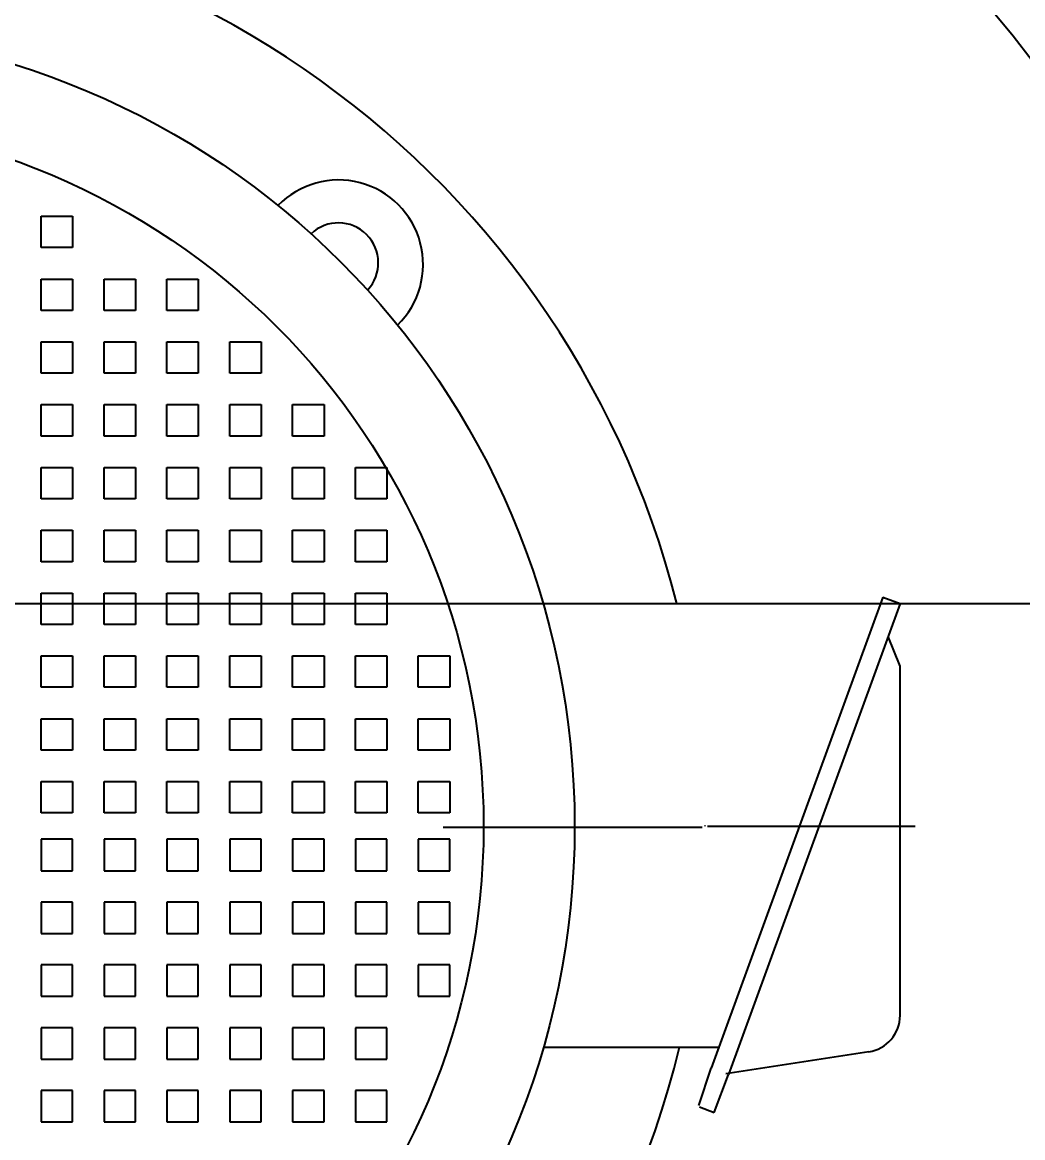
# Model space of a CAD drawing. Header units: millimetres. Extents: x 0 to 29400, y 0 to 20790.
# Drawn here: x 17979.9 to 18115.2, y 11436.7 to 11587.6 of the extents above; entities that cross this region are included whole.
import ezdxf

# ---------------------------------------------------------------- set-up
doc = ezdxf.new("R2010")
doc.units = ezdxf.units.MM
doc.header["$LTSCALE"] = 700
doc.linetypes.add('G', pattern=[2, 1.25, -0.25, 0.25, -0.25])
for name, color, linetype in [('01', 7, 'Continuous'), ('05', 142, 'G'), ('08', 1, 'Continuous')]:
    doc.layers.add(name, color=color, linetype=linetype)
doc.styles.get("Standard").update_dxf_attribs({"font": 'FZYTK.TTF', "width": 0.707})
doc.dimstyles.new('INTE', dxfattribs={"dimscale": 70, "dimtxt": 3.5, "dimasz": 3, "dimexe": 3, "dimexo": 0, "dimgap": 1, "dimtad": 1, "dimdec": 0, "dimdsep": 46, "dimtxsty": 'Standard', "dimcen": 0, "dimclrd": 1, "dimclre": 1, "dimclrt": 3, "dimaunit": 1, "dimadec": 0, "dimazin": 0, "dimtfac": 1, "dimtdec": 0, "dimtmove": 0, "dimatfit": 0, "dimfxl": 1, "dimarcsym": 0})

# ---------------------------------------------------------------- blocks, each defined once
blk = doc.blocks.new('*D847')
at = {"layer": '08', "color": 1, "lineweight": -2}
for p, q in [((19345.33, 16880.98), (25222.23, 16880.98)), ((25012.23, 7692.98), (25012.23, 16670.98)), ((14962.64, 7482.98), (25222.23, 7482.98))]:
    blk.add_line(p, q, dxfattribs=at)
at = {"layer": '08', "color": 1}
for points in [[(24977.23, 16670.98), (25047.23, 16670.98), (25012.23, 16880.98)], [(24977.23, 7692.98), (25047.23, 7692.98), (25012.23, 7482.98)]]:
    blk.add_solid(points, dxfattribs=at)
at = {"layer": 'DEFPOINTS', "color": 0}
for p in [(19345.33, 16880.98), (25012.23, 16880.98), (14962.64, 7482.98)]:
    blk.add_point(p, dxfattribs=at)
at = {"layer": '08', "color": 3, "insert": (24783.71, 12181.98), "char_height": 245, "attachment_point": 5, "rotation": 90}
blk.add_mtext('{\\fArial|b0|i0|c204|p34;Внешняя сторона кузова\\Fisocp,intecad|c134;9398}', dxfattribs=at)
blk = doc.blocks.new('*D854')
at = {"layer": '08', "color": 1, "lineweight": -2}
for p, q in [((19030.93, 18159.27), (25718.12, 18159.27)), ((25508.12, 17949.27), (25508.12, 5239.67)), ((15649.92, 5029.67), (25718.12, 5029.67))]:
    blk.add_line(p, q, dxfattribs=at)
at = {"layer": '08', "color": 1}
for points in [[(25473.12, 17949.27), (25543.12, 17949.27), (25508.12, 18159.27)], [(25473.12, 5239.67), (25543.12, 5239.67), (25508.12, 5029.67)]]:
    blk.add_solid(points, dxfattribs=at)
at = {"layer": 'DEFPOINTS', "color": 0}
for p in [(19030.93, 18159.27), (15649.92, 5029.67), (25508.12, 5029.67)]:
    blk.add_point(p, dxfattribs=at)
at = {"layer": '08', "color": 3, "insert": (25315.62, 11594.47), "char_height": 245, "attachment_point": 5, "rotation": 90}
blk.add_mtext('13130', dxfattribs=at)

msp = doc.modelspace()

# ---------------------------------------------------------------- linework, layer by layer
at = {"layer": '01'}
for p, q in [((17982.45, 11557.13), (17982.45, 11561.38)), ((17982.45, 11561.38), (17986.7, 11561.38)), ((17986.7, 11561.38), (17986.7, 11557.13)), ((17986.7, 11557.13), (17982.45, 11557.13)), ((17982.45, 11552.88), (17986.7, 11552.88)), ((17982.45, 11548.63), (17982.45, 11552.88)), ((17986.7, 11552.88), (17986.7, 11548.63)), ((17990.95, 11548.63), (17990.95, 11552.88)), ((17990.95, 11552.88), (17995.2, 11552.88)), ((17995.2, 11552.88), (17995.2, 11548.63)), ((17999.45, 11552.88), (18003.7, 11552.88)), ((17999.45, 11548.63), (17999.45, 11552.88)), ((18003.7, 11552.88), (18003.7, 11548.63)), ((17986.7, 11548.63), (17982.45, 11548.63)), ((17995.2, 11548.63), (17990.95, 11548.63)), ((18003.7, 11548.63), (17999.45, 11548.63)), ((17982.45, 11544.38), (17986.7, 11544.38)), ((17982.45, 11540.13), (17982.45, 11544.38)), ((17986.7, 11544.38), (17986.7, 11540.13)), ((17990.95, 11544.38), (17995.2, 11544.38)), ((17990.95, 11540.13), (17990.95, 11544.38)), ((17995.2, 11544.38), (17995.2, 11540.13)), ((17999.45, 11544.38), (18003.7, 11544.38)), ((17999.45, 11540.13), (17999.45, 11544.38)), ((18003.7, 11544.38), (18003.7, 11540.13)), ((18007.95, 11544.38), (18012.2, 11544.38)), ((18007.95, 11540.13), (18007.95, 11544.38)), ((18012.2, 11544.38), (18012.2, 11540.13)), ((17986.7, 11540.13), (17982.45, 11540.13)), ((17995.2, 11540.13), (17990.95, 11540.13)), ((18003.7, 11540.13), (17999.45, 11540.13)), ((18012.2, 11540.13), (18007.95, 11540.13)), ((17982.45, 11531.63), (17982.45, 11535.88)), ((17982.45, 11535.88), (17986.7, 11535.88)), ((17986.7, 11535.88), (17986.7, 11531.63)), ((17990.95, 11531.63), (17990.95, 11535.88)), ((17990.95, 11535.88), (17995.2, 11535.88)), ((17995.2, 11535.88), (17995.2, 11531.63)), ((17999.45, 11531.63), (17999.45, 11535.88)), ((17999.45, 11535.88), (18003.7, 11535.88)), ((18003.7, 11535.88), (18003.7, 11531.63)), ((18007.95, 11531.63), (18007.95, 11535.88)), ((18007.95, 11535.88), (18012.2, 11535.88)), ((18012.2, 11535.88), (18012.2, 11531.63)), ((18016.45, 11531.63), (18016.45, 11535.88)), ((18016.45, 11535.88), (18020.7, 11535.88)), ((18020.7, 11535.88), (18020.7, 11531.63)), ((17986.7, 11531.63), (17982.45, 11531.63)), ((17995.2, 11531.63), (17990.95, 11531.63)), ((18003.7, 11531.63), (17999.45, 11531.63)), ((18012.2, 11531.63), (18007.95, 11531.63)), ((18020.7, 11531.63), (18016.45, 11531.63)), ((17982.45, 11523.13), (17982.45, 11527.38)), ((17982.45, 11527.38), (17986.7, 11527.38)), ((17986.7, 11527.38), (17986.7, 11523.13)), ((17990.95, 11523.13), (17990.95, 11527.38)), ((17990.95, 11527.38), (17995.2, 11527.38)), ((17995.2, 11527.38), (17995.2, 11523.13)), ((17999.45, 11523.13), (17999.45, 11527.38)), ((17999.45, 11527.38), (18003.7, 11527.38)), ((18003.7, 11527.38), (18003.7, 11523.13)), ((18007.95, 11523.13), (18007.95, 11527.38)), ((18007.95, 11527.38), (18012.2, 11527.38)), ((18012.2, 11527.38), (18012.2, 11523.13)), ((18016.45, 11523.13), (18016.45, 11527.38)), ((18016.45, 11527.38), (18020.7, 11527.38)), ((18020.7, 11527.38), (18020.7, 11523.13)), ((18024.95, 11523.13), (18024.95, 11527.38)), ((18024.95, 11527.38), (18029.2, 11527.38)), ((18029.2, 11527.38), (18029.2, 11523.13)), ((17986.7, 11523.13), (17982.45, 11523.13)), ((17995.2, 11523.13), (17990.95, 11523.13)), ((18003.7, 11523.13), (17999.45, 11523.13)), ((18012.2, 11523.13), (18007.95, 11523.13)), ((18020.7, 11523.13), (18016.45, 11523.13)), ((18029.2, 11523.13), (18024.95, 11523.13)), ((17982.45, 11518.88), (17986.7, 11518.88)), ((17982.45, 11514.63), (17982.45, 11518.88)), ((17986.7, 11518.88), (17986.7, 11514.63)), ((17990.95, 11514.63), (17990.95, 11518.88)), ((17990.95, 11518.88), (17995.2, 11518.88)), ((17995.2, 11518.88), (17995.2, 11514.63)), ((17999.45, 11518.88), (18003.7, 11518.88)), ((17999.45, 11514.63), (17999.45, 11518.88)), ((18003.7, 11518.88), (18003.7, 11514.63)), ((18007.95, 11514.63), (18007.95, 11518.88)), ((18007.95, 11518.88), (18012.2, 11518.88)), ((18012.2, 11518.88), (18012.2, 11514.63)), ((18016.45, 11518.88), (18020.7, 11518.88)), ((18016.45, 11514.63), (18016.45, 11518.88)), ((18020.7, 11518.88), (18020.7, 11514.63)), ((18024.95, 11514.63), (18024.95, 11518.88)), ((18024.95, 11518.88), (18029.2, 11518.88)), ((18029.2, 11518.88), (18029.2, 11514.63)), ((17986.7, 11514.63), (17982.45, 11514.63)), ((17995.2, 11514.63), (17990.95, 11514.63)), ((18003.7, 11514.63), (17999.45, 11514.63)), ((18012.2, 11514.63), (18007.95, 11514.63)), ((18020.7, 11514.63), (18016.45, 11514.63)), ((18029.2, 11514.63), (18024.95, 11514.63)), ((17982.45, 11506.13), (17982.45, 11510.38)), ((17982.45, 11510.38), (17986.7, 11510.38)), ((17986.7, 11510.38), (17986.7, 11506.13)), ((17990.95, 11506.13), (17990.95, 11510.38)), ((17990.95, 11510.38), (17995.2, 11510.38)), ((17995.2, 11510.38), (17995.2, 11506.13)), ((17999.45, 11506.13), (17999.45, 11510.38)), ((17999.45, 11510.38), (18003.7, 11510.38)), ((18003.7, 11510.38), (18003.7, 11506.13)), ((18007.95, 11506.13), (18007.95, 11510.38)), ((18007.95, 11510.38), (18012.2, 11510.38)), ((18012.2, 11510.38), (18012.2, 11506.13)), ((18016.45, 11506.13), (18016.45, 11510.38)), ((18016.45, 11510.38), (18020.7, 11510.38)), ((18020.7, 11510.38), (18020.7, 11506.13)), ((18024.95, 11506.13), (18024.95, 11510.38)), ((18024.95, 11510.38), (18029.2, 11510.38)), ((18029.2, 11510.38), (18029.2, 11506.13)), ((18096.27, 11509.81), (18073.08, 11446.1)), ((18096.27, 11509.81), (18098.62, 11508.95)), ((18050.31, 11508.95), (18095.96, 11508.95)), ((18098.62, 11508.95), (18075.43, 11445.25)), ((17986.7, 11506.13), (17982.45, 11506.13)), ((17995.2, 11506.13), (17990.95, 11506.13)), ((18003.7, 11506.13), (17999.45, 11506.13)), ((18012.2, 11506.13), (18007.95, 11506.13)), ((18020.7, 11506.13), (18016.45, 11506.13)), ((18029.2, 11506.13), (18024.95, 11506.13)), ((18098.62, 11500.51), (18097.01, 11504.52)), ((17982.45, 11501.88), (17986.7, 11501.88)), ((17982.45, 11497.63), (17982.45, 11501.88)), ((17986.7, 11501.88), (17986.7, 11497.63)), ((17990.95, 11501.88), (17995.2, 11501.88)), ((17990.95, 11497.63), (17990.95, 11501.88)), ((17995.2, 11501.88), (17995.2, 11497.63)), ((17999.45, 11501.88), (18003.7, 11501.88)), ((17999.45, 11497.63), (17999.45, 11501.88)), ((18003.7, 11501.88), (18003.7, 11497.63)), ((18007.95, 11501.88), (18012.2, 11501.88)), ((18007.95, 11497.63), (18007.95, 11501.88)), ((18012.2, 11501.88), (18012.2, 11497.63)), ((18016.45, 11501.88), (18020.7, 11501.88)), ((18016.45, 11497.63), (18016.45, 11501.88)), ((18020.7, 11501.88), (18020.7, 11497.63)), ((18024.95, 11501.88), (18029.2, 11501.88)), ((18024.95, 11497.63), (18024.95, 11501.88)), ((18029.2, 11501.88), (18029.2, 11497.63)), ((18033.45, 11501.88), (18037.7, 11501.88)), ((18033.45, 11497.63), (18033.45, 11501.88)), ((18037.7, 11501.88), (18037.7, 11497.63)), ((18098.62, 11453.25), (18098.62, 11500.51)), ((17986.7, 11497.63), (17982.45, 11497.63)), ((17995.2, 11497.63), (17990.95, 11497.63)), ((18003.7, 11497.63), (17999.45, 11497.63)), ((18012.2, 11497.63), (18007.95, 11497.63)), ((18020.7, 11497.63), (18016.45, 11497.63)), ((18029.2, 11497.63), (18024.95, 11497.63)), ((18037.7, 11497.63), (18033.45, 11497.63)), ((17982.45, 11493.38), (17986.7, 11493.38)), ((17982.45, 11489.13), (17982.45, 11493.38)), ((17986.7, 11493.38), (17986.7, 11489.13)), ((17990.95, 11493.38), (17995.2, 11493.38)), ((17990.95, 11489.13), (17990.95, 11493.38)), ((17995.2, 11493.38), (17995.2, 11489.13)), ((17999.45, 11493.38), (18003.7, 11493.38)), ((17999.45, 11489.13), (17999.45, 11493.38)), ((18003.7, 11493.38), (18003.7, 11489.13)), ((18007.95, 11493.38), (18012.2, 11493.38)), ((18007.95, 11489.13), (18007.95, 11493.38)), ((18012.2, 11493.38), (18012.2, 11489.13)), ((18016.45, 11493.38), (18020.7, 11493.38)), ((18016.45, 11489.13), (18016.45, 11493.38)), ((18020.7, 11493.38), (18020.7, 11489.13)), ((18024.95, 11489.13), (18024.95, 11493.38)), ((18024.95, 11493.38), (18029.2, 11493.38)), ((18029.2, 11493.38), (18029.2, 11489.13)), ((18033.45, 11493.38), (18037.7, 11493.38)), ((18033.45, 11489.13), (18033.45, 11493.38)), ((18037.7, 11493.38), (18037.7, 11489.13)), ((17986.7, 11489.13), (17982.45, 11489.13)), ((17995.2, 11489.13), (17990.95, 11489.13)), ((18003.7, 11489.13), (17999.45, 11489.13)), ((18012.2, 11489.13), (18007.95, 11489.13)), ((18020.7, 11489.13), (18016.45, 11489.13)), ((18029.2, 11489.13), (18024.95, 11489.13)), ((18037.7, 11489.13), (18033.45, 11489.13)), ((17982.45, 11480.63), (17982.45, 11484.88)), ((17982.45, 11484.88), (17986.7, 11484.88)), ((17986.7, 11484.88), (17986.7, 11480.63)), ((17990.95, 11480.63), (17990.95, 11484.88)), ((17990.95, 11484.88), (17995.2, 11484.88)), ((17995.2, 11484.88), (17995.2, 11480.63)), ((17999.45, 11480.63), (17999.45, 11484.88)), ((17999.45, 11484.88), (18003.7, 11484.88)), ((18003.7, 11484.88), (18003.7, 11480.63)), ((18007.95, 11480.63), (18007.95, 11484.88)), ((18007.95, 11484.88), (18012.2, 11484.88)), ((18012.2, 11484.88), (18012.2, 11480.63)), ((18016.45, 11480.63), (18016.45, 11484.88)), ((18016.45, 11484.88), (18020.7, 11484.88)), ((18020.7, 11484.88), (18020.7, 11480.63)), ((18024.95, 11480.63), (18024.95, 11484.88)), ((18024.95, 11484.88), (18029.2, 11484.88)), ((18029.2, 11484.88), (18029.2, 11480.63)), ((18033.45, 11484.88), (18037.7, 11484.88)), ((18033.45, 11480.63), (18033.45, 11484.88)), ((18037.7, 11484.88), (18037.7, 11480.63)), ((17986.7, 11480.63), (17982.45, 11480.63)), ((17995.2, 11480.63), (17990.95, 11480.63)), ((18003.7, 11480.63), (17999.45, 11480.63)), ((18012.2, 11480.63), (18007.95, 11480.63)), ((18020.7, 11480.63), (18016.45, 11480.63)), ((18029.2, 11480.63), (18024.95, 11480.63)), ((18037.7, 11480.63), (18033.45, 11480.63)), ((17982.45, 11477.07), (17982.45, 11472.82)), ((17986.7, 11477.07), (17982.45, 11477.07)), ((17986.7, 11472.82), (17986.7, 11477.07)), ((17990.95, 11477.07), (17990.95, 11472.82)), ((17995.2, 11477.07), (17990.95, 11477.07)), ((17995.2, 11472.82), (17995.2, 11477.07)), ((18003.7, 11477.07), (17999.45, 11477.07)), ((17999.45, 11477.07), (17999.45, 11472.82)), ((18003.7, 11472.82), (18003.7, 11477.07)), ((18007.95, 11477.07), (18007.95, 11472.82)), ((18012.2, 11477.07), (18007.95, 11477.07)), ((18012.2, 11472.82), (18012.2, 11477.07)), ((18020.7, 11477.07), (18016.45, 11477.07)), ((18016.45, 11477.07), (18016.45, 11472.82)), ((18020.7, 11472.82), (18020.7, 11477.07)), ((18024.95, 11477.07), (18024.95, 11472.82)), ((18029.2, 11477.07), (18024.95, 11477.07)), ((18029.2, 11472.82), (18029.2, 11477.07)), ((18037.7, 11477.07), (18033.45, 11477.07)), ((18033.45, 11477.07), (18033.45, 11472.82)), ((18037.7, 11472.82), (18037.7, 11477.07)), ((17982.45, 11472.82), (17986.7, 11472.82)), ((17990.95, 11472.82), (17995.2, 11472.82)), ((17999.45, 11472.82), (18003.7, 11472.82)), ((18007.95, 11472.82), (18012.2, 11472.82)), ((18016.45, 11472.82), (18020.7, 11472.82)), ((18024.95, 11472.82), (18029.2, 11472.82)), ((18033.45, 11472.82), (18037.7, 11472.82)), ((17982.45, 11468.57), (17982.45, 11464.32)), ((17986.7, 11468.57), (17982.45, 11468.57)), ((17986.7, 11464.32), (17986.7, 11468.57)), ((17990.95, 11468.57), (17990.95, 11464.32)), ((17995.2, 11468.57), (17990.95, 11468.57)), ((17995.2, 11464.32), (17995.2, 11468.57)), ((18003.7, 11468.57), (17999.45, 11468.57)), ((17999.45, 11468.57), (17999.45, 11464.32)), ((18003.7, 11464.32), (18003.7, 11468.57)), ((18012.2, 11468.57), (18007.95, 11468.57)), ((18007.95, 11468.57), (18007.95, 11464.32)), ((18012.2, 11464.32), (18012.2, 11468.57)), ((18020.7, 11468.57), (18016.45, 11468.57)), ((18016.45, 11468.57), (18016.45, 11464.32)), ((18020.7, 11464.32), (18020.7, 11468.57)), ((18024.95, 11468.57), (18024.95, 11464.32)), ((18029.2, 11468.57), (18024.95, 11468.57)), ((18029.2, 11464.32), (18029.2, 11468.57)), ((18037.7, 11468.57), (18033.45, 11468.57)), ((18033.45, 11468.57), (18033.45, 11464.32)), ((18037.7, 11464.32), (18037.7, 11468.57)), ((17982.45, 11464.32), (17986.7, 11464.32)), ((17990.95, 11464.32), (17995.2, 11464.32)), ((17999.45, 11464.32), (18003.7, 11464.32)), ((18007.95, 11464.32), (18012.2, 11464.32)), ((18016.45, 11464.32), (18020.7, 11464.32)), ((18024.95, 11464.32), (18029.2, 11464.32)), ((18033.45, 11464.32), (18037.7, 11464.32)), ((17986.7, 11460.07), (17982.45, 11460.07)), ((17982.45, 11460.07), (17982.45, 11455.82)), ((17986.7, 11455.82), (17986.7, 11460.07)), ((17995.2, 11460.07), (17990.95, 11460.07)), ((17990.95, 11460.07), (17990.95, 11455.82)), ((17995.2, 11455.82), (17995.2, 11460.07)), ((18003.7, 11460.07), (17999.45, 11460.07)), ((17999.45, 11460.07), (17999.45, 11455.82)), ((18003.7, 11455.82), (18003.7, 11460.07)), ((18012.2, 11460.07), (18007.95, 11460.07)), ((18007.95, 11460.07), (18007.95, 11455.82)), ((18012.2, 11455.82), (18012.2, 11460.07)), ((18020.7, 11460.07), (18016.45, 11460.07)), ((18016.45, 11460.07), (18016.45, 11455.82)), ((18020.7, 11455.82), (18020.7, 11460.07)), ((18029.2, 11460.07), (18024.95, 11460.07)), ((18024.95, 11460.07), (18024.95, 11455.82)), ((18029.2, 11455.82), (18029.2, 11460.07)), ((18037.7, 11460.07), (18033.45, 11460.07)), ((18033.45, 11460.07), (18033.45, 11455.82)), ((18037.7, 11455.82), (18037.7, 11460.07)), ((17982.45, 11455.82), (17986.7, 11455.82)), ((17990.95, 11455.82), (17995.2, 11455.82)), ((17999.45, 11455.82), (18003.7, 11455.82)), ((18007.95, 11455.82), (18012.2, 11455.82)), ((18016.45, 11455.82), (18020.7, 11455.82)), ((18024.95, 11455.82), (18029.2, 11455.82)), ((18033.45, 11455.82), (18037.7, 11455.82)), ((17986.7, 11451.57), (17982.45, 11451.57)), ((17982.45, 11451.57), (17982.45, 11447.32)), ((17986.7, 11447.32), (17986.7, 11451.57)), ((17995.2, 11451.57), (17990.95, 11451.57)), ((17990.95, 11451.57), (17990.95, 11447.32)), ((17995.2, 11447.32), (17995.2, 11451.57)), ((18003.7, 11451.57), (17999.45, 11451.57)), ((17999.45, 11451.57), (17999.45, 11447.32)), ((18003.7, 11447.32), (18003.7, 11451.57)), ((18012.2, 11451.57), (18007.95, 11451.57)), ((18007.95, 11451.57), (18007.95, 11447.32)), ((18012.2, 11447.32), (18012.2, 11451.57)), ((18020.7, 11451.57), (18016.45, 11451.57)), ((18016.45, 11451.57), (18016.45, 11447.32)), ((18020.7, 11447.32), (18020.7, 11451.57)), ((18029.2, 11451.57), (18024.95, 11451.57)), ((18024.95, 11451.57), (18024.95, 11447.32)), ((18029.2, 11447.32), (18029.2, 11451.57)), ((18050.37, 11448.95), (18074.12, 11448.95)), ((18094.38, 11448.3), (18075.07, 11445.35)), ((17982.45, 11447.32), (17986.7, 11447.32)), ((17990.95, 11447.32), (17995.2, 11447.32)), ((17999.45, 11447.32), (18003.7, 11447.32)), ((18007.95, 11447.32), (18012.2, 11447.32)), ((18016.45, 11447.32), (18020.7, 11447.32)), ((18024.95, 11447.32), (18029.2, 11447.32)), ((18071.38, 11441.04), (18073.08, 11446.1)), ((18073.49, 11440.11), (18075.43, 11445.25)), ((17982.45, 11443.07), (17982.45, 11438.82)), ((17986.7, 11443.07), (17982.45, 11443.07)), ((17986.7, 11438.82), (17986.7, 11443.07)), ((17990.95, 11443.07), (17990.95, 11438.82)), ((17995.2, 11443.07), (17990.95, 11443.07)), ((17995.2, 11438.82), (17995.2, 11443.07)), ((17999.45, 11443.07), (17999.45, 11438.82)), ((18003.7, 11443.07), (17999.45, 11443.07)), ((18003.7, 11438.82), (18003.7, 11443.07)), ((18007.95, 11443.07), (18007.95, 11438.82)), ((18012.2, 11443.07), (18007.95, 11443.07)), ((18012.2, 11438.82), (18012.2, 11443.07)), ((18016.45, 11443.07), (18016.45, 11438.82)), ((18020.7, 11443.07), (18016.45, 11443.07)), ((18020.7, 11438.82), (18020.7, 11443.07)), ((18024.95, 11443.07), (18024.95, 11438.82)), ((18029.2, 11443.07), (18024.95, 11443.07)), ((18029.2, 11438.82), (18029.2, 11443.07)), ((18071.5, 11440.86), (18073.49, 11440.11)), ((17982.45, 11438.82), (17986.7, 11438.82)), ((17990.95, 11438.82), (17995.2, 11438.82)), ((17999.45, 11438.82), (18003.7, 11438.82)), ((18007.95, 11438.82), (18012.2, 11438.82)), ((18016.45, 11438.82), (18020.7, 11438.82)), ((18024.95, 11438.82), (18029.2, 11438.82))]:
    msp.add_line(p, q, dxfattribs=at)
for radius in [107.94, 95.62]:
    msp.add_circle((17946.66, 11478.85), radius, dxfattribs=at)
for centre, radius, start, end in [((18360.63, 12182.41), 793.75, 282.772, 124.5981), ((17961.66, 11463.85), 195, 14.7818, 94.4117), ((17947.26, 11478.24), 125, 14.2223, 179.6743), ((18022.67, 11554.85), 11.43, 314.2007, 135.7993), ((17930.84, 11463.58), 225, 274.0326, 12.8453), ((17947.26, 11478.24), 125, 179.7234, 346.4488), ((17947.26, 11478.24), 125, 0.2766, 0.3257), ((18093.62, 11453.25), 5, 278.6954, 0)]:
    msp.add_arc(centre, radius, start, end, dxfattribs=at)
at = {"layer": '01', "color": 7, "linetype": 'Continuous'}
for centre, radius, start, end in [((18360.63, 12181.98), 781.5, 282.97567, 124.49289), ((18022.64, 11555.07), 5.4, 316.9807, 133.1976)]:
    msp.add_arc(centre, radius, start, end, dxfattribs=at)
at = {"layer": '05'}
for p, q in [((17653.35, 11508.95), (18168.63, 11508.95)), ((18036.83, 11478.72), (18071.83, 11478.72)), ((18072.59, 11478.85), (18100.64, 11478.85))]:
    msp.add_line(p, q, dxfattribs=at)
at = {"layer": '05', "color": 4, "linetype": 'G'}
msp.add_arc((18361.1, 12181.98), 647, 248.42497, 125.91464, dxfattribs=at)

# ---------------------------------------------------------------- dimensions: what is measured, and where the dimension line sits
at = {"layer": '08'}
dim = msp.add_linear_dim(base=(25508.12, 5029.67), p1=(19030.93, 18159.27), p2=(15649.92, 5029.67), angle=90, dimstyle='INTE', dxfattribs=at)
dim.commit()
dim.dimension.update_dxf_attribs({"geometry": '*D854', "text_midpoint": (25508.12, 11594.47), "dimtype": 160})
dim = msp.add_linear_dim(base=(25012.23, 16880.98), p1=(14962.64, 7482.98), p2=(19345.33, 16880.98), angle=90, text='{\\fArial|b0|i0|c204|p34;Внешняя сторона кузова\\Fisocp,intecad|c134;<>}', dimstyle='INTE', dxfattribs=at)
dim.commit()
dim.dimension.update_dxf_attribs({"geometry": '*D847', "text_midpoint": (24783.71, 12181.98)})

doc.saveas('drawing.dxf')
